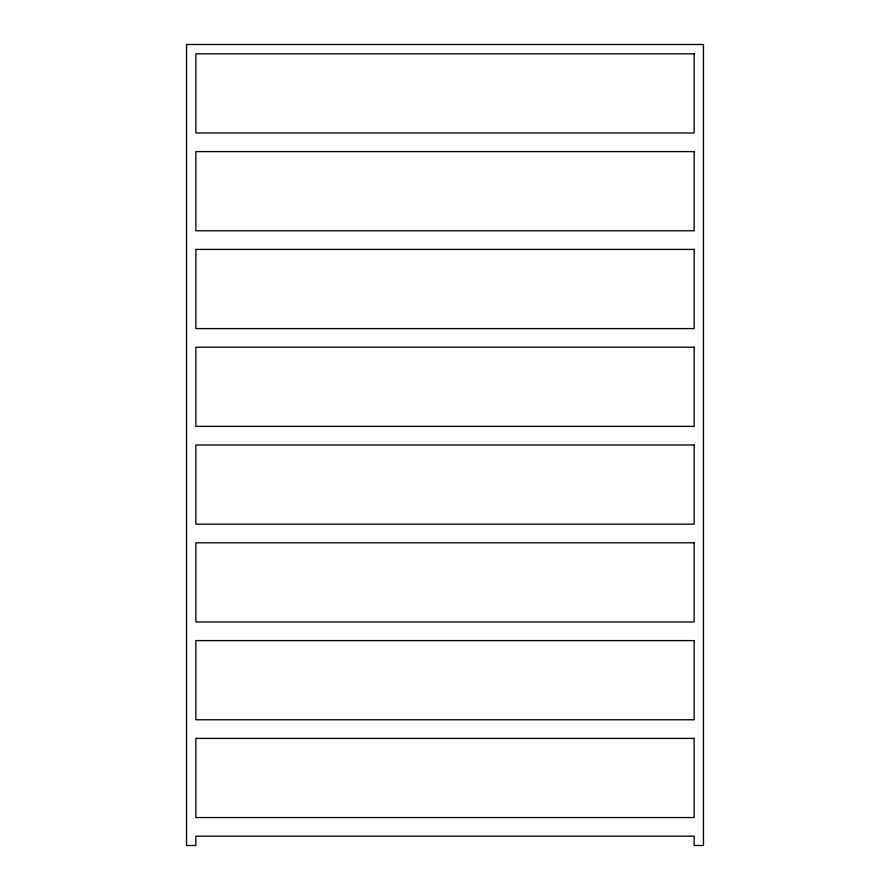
<?xml version="1.0" encoding="UTF-8"?>
<svg xmlns="http://www.w3.org/2000/svg" width="890" height="890" viewBox="0 0 890 890"><rect width="100%" height="100%" fill="white"/><g stroke="black" fill="none" stroke-linecap="round" stroke-linejoin="round"><path stroke-width="1.33" d="M703.467 44.5L186.533 44.5L186.533 845.5L195.856 845.5L195.856 836.188L694.144 836.188L694.144 845.5L703.467 845.5L703.467 44.5M694.144 53.812L195.856 53.812L195.856 132.977L694.144 132.977L694.144 53.812M694.144 151.612L195.856 151.612L195.856 230.777L694.144 230.777L694.144 151.612M694.144 249.411L195.856 249.411L195.856 328.577L694.144 328.577L694.144 249.411M694.144 347.2L195.856 347.2L195.856 426.377L694.144 426.377L694.144 347.2M694.144 445L195.856 445L195.856 524.166L694.144 524.166L694.144 445M694.144 542.8L195.856 542.8L195.856 621.965L694.144 621.965L694.144 542.8M694.144 640.589L195.856 640.589L195.856 719.765L694.144 719.765L694.144 640.589M694.144 738.389L195.856 738.389L195.856 817.554L694.144 817.554L694.144 738.389"/></g></svg>
